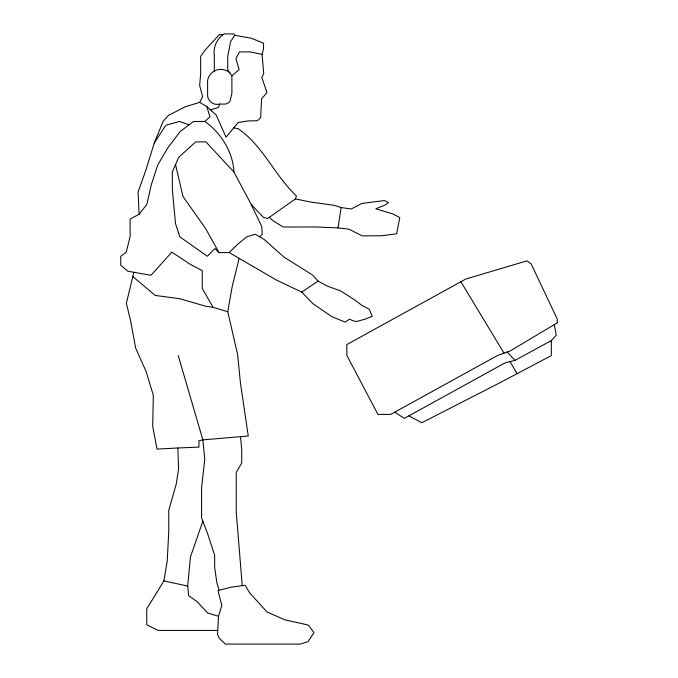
<?xml version="1.0" encoding="UTF-8"?>
<svg xmlns="http://www.w3.org/2000/svg" width="678" height="678" viewBox="0 0 678 678"><rect width="100%" height="100%" fill="white"/><g stroke="black" fill="none" stroke-linecap="round" stroke-linejoin="round"><path stroke-width="1.02" d="M218.519 616.294L217.519 634.43L219.435 638.447L225.46 644.1L300.329 644.1L308.117 641.558L314.007 632.498L308.109 624.997L285.15 619.912L267.064 612.039L249.665 592.903L245.148 585.241L230.257 587.343L217.943 590.597L221.842 605.344L218.519 616.294L207.57 612.971L197.239 601.75L188.679 595.674L187.687 586.046L190.459 556.943L202.858 521.221M269.302 217.257L272.937 220.672L283.167 227.028L316.372 226.986L337.991 227.918L341.136 207.553L334.212 205.324L310.922 202.103L295.455 198.925L267.522 218.579L263.25 217.257L251.199 204.409L233.893 171.983L205.934 141.888L195.662 141.888L178.738 157.296L172.339 171.839L172.339 189.374L175.492 223.545L179.814 236.842L207.349 256.259L214.918 248.546L219.002 252.547L229.172 252.547L276.505 280.107L301.761 292.108L312.787 303.549L331.627 316.533L345.127 322.135L349.339 319.287L355.933 321.635L365.747 318.982L372.205 316.295L369.273 309.253L361.967 305.397L353.823 299.312L340.39 290.811L327.228 286.091L318.084 281.073L312.499 274.98L283.963 257.081L264.31 239.537L255.326 234.308L246.902 236.724L238.046 243.97L229.172 252.547M217.74 630.421L158.11 630.421L146.736 624.743L146.736 608.852L163.89 580.919L167.237 560.96L168.788 530.543L168.788 510.136L176.314 483.804L178.551 469.117L177.865 447.989L198.934 447.09L198.934 440.734L202.866 439.878L248.284 436.013L240.385 382.57L237.656 354.738L227.757 311.702L232.105 287.031L239.037 258.767M133.812 272.268L126.354 303.439L130.473 320.092L135.685 348.221L146.143 371.595L153.321 395.257L152.686 426.36L157.042 449.09L177.865 447.989M227.757 311.702L213.087 307.363L202.256 288.379L202.256 270.59L190.416 264.42L171.865 252.148L151.008 275.276L127.939 271.242L120.76 265.259L120.76 256.36L126.286 252.072L130.108 236.647L130.108 219.062L139.092 214.282L138.083 192.018L145.719 170.644L154.287 142.982L163.093 121.421L168.254 115.497L185.213 106.793L199.679 102.353L206.815 106.522L216.223 115.099L226.028 137.159L238.207 122.498L248.258 120.904L254.309 120.82A5.67 5.67 0 0 0 260.81 113.845L261.64 98.785L266.971 92.649L261.835 77.436L263.725 73.41L262.064 54.418L263.53 48.884L263.53 43.172L251.148 38.188L234.885 35.29L233.715 33.9L223.969 33.9L222.986 34.705A22.001 22.001 0 0 0 214.324 55.774L214.324 71.029M234.885 35.29L230.554 41.561L227.732 56.554L227.732 69.8L231.893 75.843L231.893 93.361L229.91 101.378L228.452 102.853L225.486 104.09L219.596 104.09L218.57 107.429L210.511 109.887M295.455 198.925L296.396 195.891C274.573 175.433 263.166 145.855 238.122 128.676L233.741 127.871M199.679 102.353L202.586 96.573L199.663 85.513L200.663 73.673L200.663 56.291L205.12 50.104L219.401 34.527L222.986 34.705M154.287 142.982L165.025 126.413L166.763 124.947L179.653 121.464L189.06 124.828M139.092 214.282L146.931 204.281L151.202 185.052L157.694 165.101L167.644 148.101L180.331 131.396L193.535 121.464L204.866 121.464C221.028 133.015 233.003 151.948 233.893 171.983M394.706 412.173L404.334 418.36L505.11 362.866L514.966 360.357L551.316 340.627L556.24 335.195L554.324 324.584M204.866 121.464L209.951 116.862L206.815 106.522M259.742 236.537L262.25 234.317L261.75 226.579L251.199 204.409M231.893 75.843L239.148 69.656L235.927 58.681L239.444 51.909L250.25 51.909L262.064 54.418M301.761 292.108L318.084 281.073M337.991 227.918L348.89 229.156L362.145 235.868L381.604 235.758L396.638 233.791L399.791 217.562L392.435 213.79L375.858 208.799L384.799 205.154L388.494 202.68L384.604 200.527L361.908 203.425L351.204 209.019L341.136 207.553M213.087 307.363L205.409 306.142L179.755 298.735L155.194 295.43L132.574 276.361M163.89 580.919L187.687 586.046M408.902 415.851L421.843 422.741L499.601 382.901L551.316 355.603L551.316 340.627M507.178 352.018L514.966 360.357M460.87 281.76L504.034 353.136M510.034 361.611L517.102 373.663M219.002 252.547L205.358 228.139L182.984 196.476L175.534 164.568M178.263 355.687L202.866 439.878L204.748 459.091L201.569 487.957L201.569 517.831L207.951 534.688L214.655 555.231L214.655 567.308L216.723 581.978L219.104 590.419M242.241 585.648L236.224 511.797L236.224 472.388L241.699 463.074L241.699 449.09L240.512 436.759M219.596 104.09A9.653 9.653 0 0 1 207.612 96.259L207.612 80.368A13.416 13.416 0 0 1 229.817 72.826M557.24 322.847L510.322 350.899L497.745 355.374L390.664 414.402L377.951 414.402L346.822 355.374L346.822 344.568L465.964 278.955L526.908 260.894L531.137 263.878L557.24 319.033L557.24 322.847"/></g></svg>
